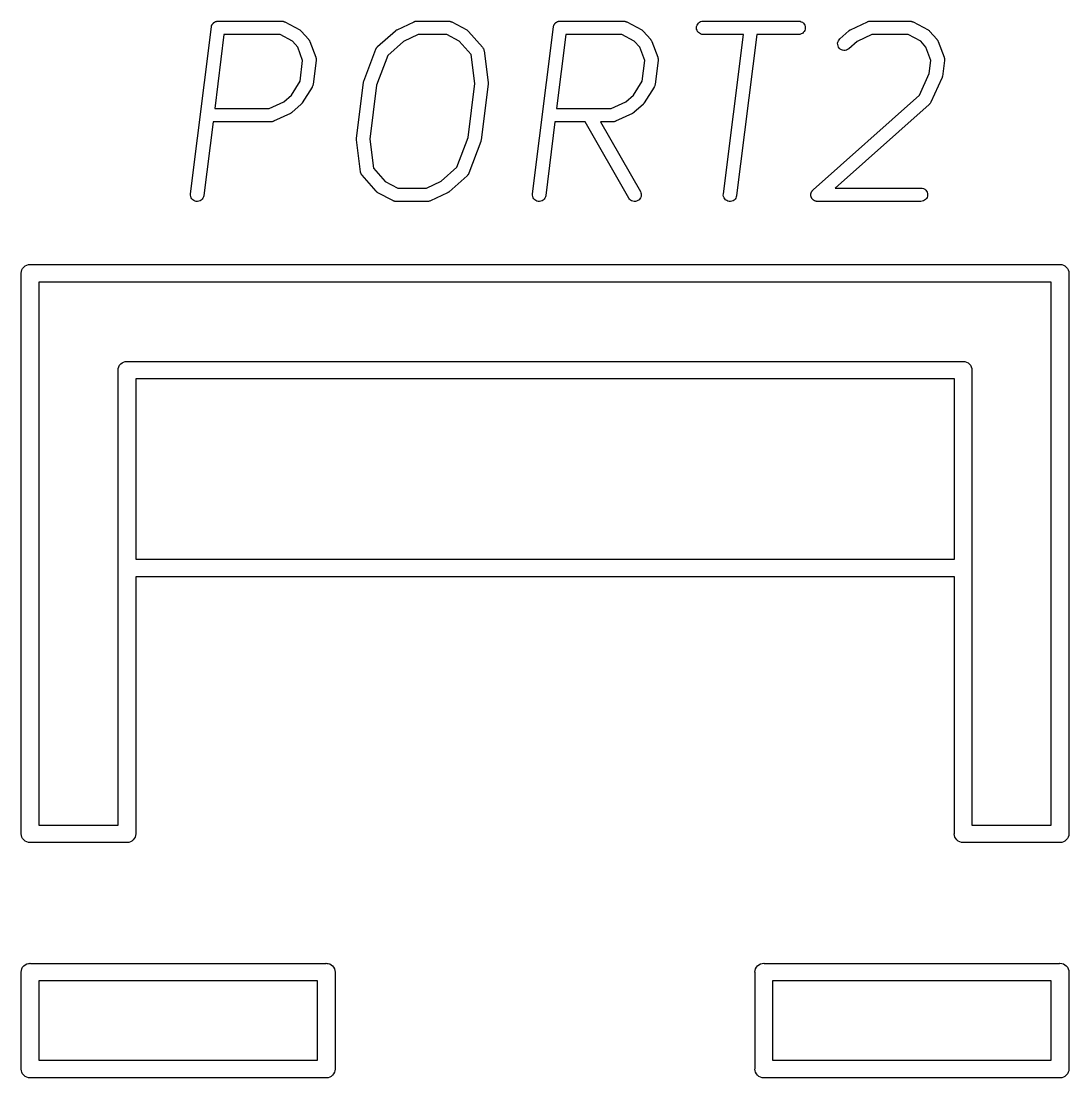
# Model space of a CAD drawing. Extents: x 122.2 to 176.2, y -122.3 to -87.7.
# Drawn here: x 130.18 to 137.75, y -104.27 to -96.63 of the extents above; entities that cross this region are included whole.
import ezdxf

# ---------------------------------------------------------------- set-up
doc = ezdxf.new("R2010")
doc.units = 0
doc.layers.add('BLACK', color=7, linetype='CONTINUOUS')

msp = doc.modelspace()

# ---------------------------------------------------------------- linework, layer by layer
at = {"layer": 'BLACK', "linetype": 'CONTINUOUS'}
for p, q in [((131.4, -97.8806), (131.551, -96.6741)), ((131.551, -96.6734), (131.552, -96.6719)), ((131.551, -96.6741), (131.551, -96.6734)), ((131.552, -96.6703), (131.553, -96.6673)), ((131.552, -96.6719), (131.552, -96.6703)), ((131.553, -96.6642), (131.554, -96.6628)), ((131.553, -96.6673), (131.553, -96.6642)), ((131.554, -96.6628), (131.555, -96.6613)), ((131.555, -96.6613), (131.556, -96.6585)), ((131.556, -96.6585), (131.557, -96.6557)), ((131.557, -96.6557), (131.558, -96.6544)), ((131.558, -96.6544), (131.559, -96.6531)), ((131.559, -96.6531), (131.561, -96.6506)), ((131.561, -96.6506), (131.563, -96.6481)), ((131.563, -96.6481), (131.564, -96.647)), ((131.564, -96.647), (131.565, -96.6458)), ((131.565, -96.6458), (131.568, -96.6438)), ((131.568, -96.6438), (131.57, -96.6416)), ((131.57, -96.6416), (131.571, -96.6408)), ((131.571, -96.6408), (131.572, -96.6398)), ((131.572, -96.6398), (131.575, -96.6384)), ((131.575, -96.6384), (131.578, -96.6367)), ((131.578, -96.6367), (131.579, -96.6362)), ((131.579, -96.6362), (131.581, -96.6354)), ((131.581, -96.6354), (131.584, -96.6345)), ((131.584, -96.6345), (131.587, -96.6334)), ((131.587, -96.6334), (131.588, -96.6332)), ((131.588, -96.6332), (131.59, -96.6327)), ((131.59, -96.6327), (131.593, -96.6324)), ((131.593, -96.6324), (131.596, -96.6319)), ((131.596, -96.6319), (131.598, -96.6319)), ((131.598, -96.6319), (131.599, -96.6318)), ((131.599, -96.6318), (132.059, -96.6318)), ((132.059, -96.6318), (132.061, -96.632)), ((132.059, -96.6318), (132.059, -96.6318)), ((132.061, -96.632), (132.063, -96.632)), ((132.063, -96.632), (132.066, -96.6325)), ((132.066, -96.6325), (132.069, -96.6328)), ((132.069, -96.6328), (132.071, -96.6335)), ((132.071, -96.6335), (132.073, -96.6339)), ((132.073, -96.6339), (132.075, -96.6349)), ((132.075, -96.6349), (132.078, -96.6357)), ((132.078, -96.6357), (132.08, -96.6367)), ((132.08, -96.6367), (132.081, -96.6375)), ((132.081, -96.6375), (132.189, -96.6949)), ((132.893, -96.6938), (133.015, -96.6364)), ((133.015, -96.6361), (133.016, -96.6358)), ((133.015, -96.6364), (133.015, -96.6361)), ((133.016, -96.6358), (133.017, -96.6354)), ((133.017, -96.6354), (133.021, -96.6343)), ((133.021, -96.6343), (133.024, -96.6331)), ((133.024, -96.6331), (133.025, -96.633)), ((133.025, -96.633), (133.026, -96.6327)), ((133.026, -96.6327), (133.03, -96.6323)), ((133.03, -96.6323), (133.034, -96.6318)), ((133.034, -96.6318), (133.035, -96.6319)), ((133.035, -96.6319), (133.035, -96.6318)), ((133.035, -96.6318), (133.265, -96.6318)), ((133.265, -96.6318), (133.266, -96.6318)), ((133.266, -96.6318), (133.268, -96.632)), ((133.268, -96.632), (133.27, -96.632)), ((133.27, -96.632), (133.273, -96.6325)), ((133.273, -96.6325), (133.275, -96.6328)), ((133.275, -96.6328), (133.277, -96.6335)), ((133.277, -96.6335), (133.279, -96.6339)), ((133.279, -96.6339), (133.282, -96.6349)), ((133.282, -96.6349), (133.284, -96.6357)), ((133.284, -96.6357), (133.286, -96.6367)), ((133.286, -96.6367), (133.288, -96.6375)), ((133.288, -96.6375), (133.396, -96.6949)), ((133.871, -97.8806), (134.022, -96.6741)), ((134.022, -96.6703), (134.023, -96.6673)), ((134.022, -96.6719), (134.022, -96.6703)), ((134.022, -96.6734), (134.022, -96.6719)), ((134.022, -96.6741), (134.022, -96.6734)), ((134.023, -96.6673), (134.024, -96.6642)), ((134.024, -96.6642), (134.025, -96.6628)), ((134.025, -96.6613), (134.027, -96.6585)), ((134.025, -96.6628), (134.025, -96.6613)), ((134.027, -96.6585), (134.028, -96.6557)), ((134.028, -96.6557), (134.029, -96.6544)), ((134.029, -96.6544), (134.03, -96.6531)), ((134.03, -96.6531), (134.032, -96.6506)), ((134.032, -96.6506), (134.033, -96.6481)), ((134.033, -96.6481), (134.035, -96.647)), ((134.035, -96.647), (134.036, -96.6458)), ((134.036, -96.6458), (134.038, -96.6438)), ((134.038, -96.6438), (134.04, -96.6416)), ((134.04, -96.6416), (134.042, -96.6408)), ((134.042, -96.6408), (134.043, -96.6398)), ((134.043, -96.6398), (134.046, -96.6384)), ((134.046, -96.6384), (134.048, -96.6367)), ((134.048, -96.6367), (134.05, -96.6362)), ((134.05, -96.6362), (134.051, -96.6354)), ((134.051, -96.6354), (134.054, -96.6345)), ((134.054, -96.6345), (134.057, -96.6334)), ((134.057, -96.6334), (134.059, -96.6332)), ((134.059, -96.6332), (134.06, -96.6327)), ((134.06, -96.6327), (134.063, -96.6324)), ((134.063, -96.6324), (134.066, -96.6319)), ((134.066, -96.6319), (134.068, -96.6319)), ((134.068, -96.6319), (134.07, -96.6318)), ((134.07, -96.6318), (134.529, -96.6318)), ((134.529, -96.6318), (134.53, -96.6318)), ((134.53, -96.6318), (134.532, -96.632)), ((134.532, -96.632), (134.534, -96.632)), ((134.534, -96.632), (134.537, -96.6325)), ((134.537, -96.6325), (134.539, -96.6328)), ((134.539, -96.6328), (134.541, -96.6335)), ((134.541, -96.6335), (134.543, -96.6339)), ((134.543, -96.6339), (134.546, -96.6349)), ((134.546, -96.6349), (134.548, -96.6357)), ((134.548, -96.6357), (134.55, -96.6367)), ((134.55, -96.6367), (134.552, -96.6375)), ((134.552, -96.6375), (134.66, -96.6949)), ((135.055, -96.6797), (135.056, -96.6703)), ((135.056, -96.6703), (135.059, -96.6613)), ((135.059, -96.6613), (135.064, -96.6531)), ((135.064, -96.6531), (135.07, -96.6458)), ((135.07, -96.6458), (135.077, -96.6398)), ((135.077, -96.6398), (135.085, -96.6354)), ((135.085, -96.6354), (135.094, -96.6327)), ((135.094, -96.6327), (135.104, -96.6318)), ((135.104, -96.6318), (135.793, -96.6318)), ((135.793, -96.6318), (135.794, -96.6318)), ((135.794, -96.6318), (135.803, -96.6328)), ((135.803, -96.6328), (135.812, -96.6357)), ((135.812, -96.6357), (135.82, -96.6402)), ((135.82, -96.6402), (135.828, -96.6463)), ((135.828, -96.6463), (135.833, -96.6536)), ((135.833, -96.6536), (135.838, -96.662)), ((135.838, -96.662), (135.841, -96.671)), ((135.841, -96.671), (135.841, -96.6804)), ((136.168, -96.6938), (136.29, -96.6364)), ((136.29, -96.6361), (136.291, -96.6358)), ((136.29, -96.6364), (136.29, -96.6361)), ((136.291, -96.6358), (136.292, -96.6354)), ((136.292, -96.6354), (136.296, -96.6343)), ((136.296, -96.6343), (136.299, -96.6331)), ((136.299, -96.6331), (136.3, -96.633)), ((136.3, -96.633), (136.301, -96.6327)), ((136.301, -96.6327), (136.305, -96.6323)), ((136.305, -96.6323), (136.309, -96.6318)), ((136.309, -96.6318), (136.309, -96.6319)), ((136.309, -96.6319), (136.31, -96.6318)), ((136.31, -96.6318), (136.597, -96.6318)), ((136.597, -96.6318), (136.598, -96.6318)), ((136.598, -96.6318), (136.6, -96.632)), ((136.6, -96.632), (136.602, -96.632)), ((136.602, -96.632), (136.605, -96.6325)), ((136.605, -96.6325), (136.607, -96.6328)), ((136.607, -96.6328), (136.609, -96.6335)), ((136.609, -96.6335), (136.611, -96.6339)), ((136.611, -96.6339), (136.614, -96.6349)), ((136.614, -96.6349), (136.616, -96.6357)), ((136.616, -96.6357), (136.618, -96.6367)), ((136.618, -96.6367), (136.62, -96.6375)), ((136.62, -96.6375), (136.728, -96.6949)), ((131.642, -96.7283), (131.575, -97.2638)), ((132.047, -96.7283), (131.642, -96.7283)), ((132.136, -96.7759), (132.047, -96.7283)), ((132.189, -96.6949), (132.19, -96.6952)), ((132.19, -96.6952), (132.193, -96.6973)), ((132.193, -96.6973), (132.196, -96.6993)), ((132.196, -96.6993), (132.197, -96.7)), ((132.197, -96.7), (132.198, -96.7006)), ((132.198, -96.7006), (132.2, -96.7032)), ((132.2, -96.7032), (132.203, -96.7057)), ((132.203, -96.7057), (132.253, -96.7632)), ((132.752, -96.8163), (132.881, -96.7014)), ((132.881, -96.7014), (132.882, -96.701)), ((132.882, -96.701), (132.883, -96.6999)), ((132.883, -96.6999), (132.885, -96.6987)), ((132.885, -96.6987), (132.887, -96.6972)), ((132.887, -96.6972), (132.889, -96.6956)), ((132.889, -96.6956), (132.891, -96.6948)), ((132.891, -96.6948), (132.893, -96.6938)), ((133.046, -96.7283), (132.94, -96.7782)), ((133.253, -96.7283), (133.046, -96.7283)), ((133.342, -96.7759), (133.253, -96.7283)), ((133.396, -96.6949), (133.396, -96.6952)), ((133.396, -96.6952), (133.399, -96.6973)), ((133.399, -96.6973), (133.402, -96.6993)), ((133.402, -96.6993), (133.403, -96.7)), ((133.403, -96.7), (133.404, -96.7006)), ((133.404, -96.7006), (133.407, -96.7032)), ((133.407, -96.7032), (133.409, -96.7057)), ((133.409, -96.7057), (133.51, -96.8206)), ((134.112, -96.7283), (134.045, -97.2638)), ((134.517, -96.7283), (134.112, -96.7283)), ((134.606, -96.7759), (134.517, -96.7283)), ((134.66, -96.6949), (134.66, -96.6952)), ((134.66, -96.6952), (134.663, -96.6973)), ((134.663, -96.6973), (134.666, -96.6993)), ((134.666, -96.6993), (134.667, -96.7)), ((134.667, -96.7), (134.668, -96.7006)), ((134.668, -96.7006), (134.671, -96.7032)), ((134.671, -96.7032), (134.673, -96.7057)), ((134.673, -96.7057), (134.723, -96.7632)), ((135.056, -96.6891), (135.055, -96.6797)), ((135.059, -96.6981), (135.056, -96.6891)), ((135.063, -96.7065), (135.059, -96.6981)), ((135.069, -96.7138), (135.063, -96.7065)), ((135.076, -96.7199), (135.069, -96.7138)), ((135.085, -96.7244), (135.076, -96.7199)), ((135.094, -96.7273), (135.085, -96.7244)), ((135.103, -96.7283), (135.094, -96.7273)), ((135.104, -96.7283), (135.103, -96.7283)), ((135.394, -96.7283), (135.104, -96.7283)), ((135.25, -97.8806), (135.394, -96.7283)), ((135.491, -96.7283), (135.345, -97.8925)), ((135.793, -96.7283), (135.491, -96.7283)), ((135.802, -96.7274), (135.793, -96.7283)), ((135.812, -96.7247), (135.802, -96.7274)), ((135.82, -96.7202), (135.812, -96.7247)), ((135.827, -96.7143), (135.82, -96.7202)), ((135.833, -96.707), (135.827, -96.7143)), ((135.838, -96.6987), (135.833, -96.707)), ((135.84, -96.6898), (135.838, -96.6987)), ((135.841, -96.6804), (135.84, -96.6898)), ((136.091, -96.7589), (136.156, -96.7014)), ((136.156, -96.7014), (136.157, -96.701)), ((136.157, -96.701), (136.158, -96.6999)), ((136.158, -96.6999), (136.159, -96.6987)), ((136.159, -96.6987), (136.162, -96.6972)), ((136.162, -96.6972), (136.164, -96.6956)), ((136.164, -96.6956), (136.166, -96.6948)), ((136.166, -96.6948), (136.168, -96.6938)), ((136.321, -96.7283), (136.215, -96.7782)), ((136.585, -96.7283), (136.321, -96.7283)), ((136.675, -96.7759), (136.585, -96.7283)), ((136.728, -96.6949), (136.728, -96.6952)), ((136.728, -96.6952), (136.731, -96.6973)), ((136.731, -96.6973), (136.735, -96.6993)), ((136.735, -96.6993), (136.735, -96.7)), ((136.735, -96.7), (136.736, -96.7006)), ((136.736, -96.7006), (136.739, -96.7032)), ((136.739, -96.7032), (136.741, -96.7057)), ((136.741, -96.7057), (136.792, -96.7632)), ((132.175, -96.8201), (132.136, -96.7759)), ((132.21, -96.9157), (132.175, -96.8201)), ((132.253, -96.7632), (132.253, -96.7637)), ((132.253, -96.7637), (132.256, -96.7667)), ((132.256, -96.7667), (132.258, -96.7696)), ((132.258, -96.7696), (132.258, -96.7705)), ((132.258, -96.7705), (132.259, -96.7714)), ((132.259, -96.7714), (132.26, -96.7747)), ((132.26, -96.7747), (132.262, -96.778)), ((132.262, -96.778), (132.305, -96.8929)), ((132.742, -96.8289), (132.743, -96.8264)), ((132.743, -96.8264), (132.745, -96.8249)), ((132.745, -96.8249), (132.746, -96.8232)), ((132.746, -96.8232), (132.747, -96.8212)), ((132.747, -96.8212), (132.749, -96.819)), ((132.749, -96.819), (132.751, -96.8178)), ((132.751, -96.8178), (132.752, -96.8163)), ((132.94, -96.7782), (132.825, -96.8805)), ((133.427, -96.8731), (133.342, -96.7759)), ((133.51, -96.8206), (133.51, -96.8209)), ((133.51, -96.8209), (133.51, -96.8209)), ((133.51, -96.8209), (133.51, -96.8209)), ((133.51, -96.8209), (133.51, -96.8211)), ((133.51, -96.8211), (133.513, -96.8249)), ((133.513, -96.8249), (133.515, -96.8286)), ((134.645, -96.8201), (134.606, -96.7759)), ((134.681, -96.9157), (134.645, -96.8201)), ((134.723, -96.7632), (134.724, -96.7637)), ((134.724, -96.7637), (134.726, -96.7667)), ((134.726, -96.7667), (134.728, -96.7696)), ((134.728, -96.7696), (134.729, -96.7705)), ((134.729, -96.7705), (134.729, -96.7714)), ((134.729, -96.7714), (134.731, -96.7747)), ((134.731, -96.7747), (134.732, -96.778)), ((134.732, -96.778), (134.775, -96.8929)), ((136.075, -96.7919), (136.077, -96.7827)), ((136.076, -96.8014), (136.075, -96.7919)), ((136.078, -96.8105), (136.076, -96.8014)), ((136.077, -96.7827), (136.08, -96.7738)), ((136.082, -96.8191), (136.078, -96.8105)), ((136.08, -96.7738), (136.085, -96.7658)), ((136.087, -96.8268), (136.082, -96.8191)), ((136.085, -96.7658), (136.091, -96.7589)), ((136.094, -96.8332), (136.087, -96.8268)), ((136.215, -96.7782), (136.156, -96.831)), ((136.713, -96.8201), (136.675, -96.7759)), ((136.749, -96.9157), (136.713, -96.8201)), ((136.792, -96.7632), (136.792, -96.7637)), ((136.792, -96.7637), (136.794, -96.7667)), ((136.794, -96.7667), (136.796, -96.7696)), ((136.796, -96.7696), (136.797, -96.7705)), ((136.797, -96.7705), (136.798, -96.7714)), ((136.798, -96.7714), (136.799, -96.7747)), ((136.799, -96.7747), (136.801, -96.778)), ((136.801, -96.778), (136.844, -96.8929)), ((132.305, -96.8929), (132.305, -96.8935)), ((132.305, -96.8935), (132.306, -96.8954)), ((132.306, -96.8954), (132.306, -96.8971)), ((132.306, -96.8971), (132.307, -96.8999)), ((132.307, -96.8999), (132.308, -96.9027)), ((132.308, -96.9027), (132.308, -96.9046)), ((132.653, -97.0653), (132.739, -96.8355)), ((132.739, -96.8348), (132.74, -96.8331)), ((132.739, -96.8355), (132.739, -96.8348)), ((132.74, -96.8331), (132.741, -96.8313)), ((132.741, -96.8313), (132.742, -96.8289)), ((132.825, -96.8805), (132.745, -97.0938)), ((133.454, -97.0822), (133.427, -96.8731)), ((133.515, -96.8286), (133.516, -96.8288)), ((133.516, -96.8288), (133.516, -96.8289)), ((133.516, -96.8289), (133.517, -96.833)), ((133.517, -96.833), (133.519, -96.8372)), ((133.519, -96.8372), (133.519, -96.8374)), ((133.519, -96.8374), (133.519, -96.8375)), ((133.519, -96.8375), (133.52, -96.8419)), ((133.52, -96.8419), (133.521, -96.8464)), ((133.521, -96.8464), (133.55, -97.0762)), ((134.775, -96.8929), (134.776, -96.8935)), ((134.776, -96.8935), (134.776, -96.8954)), ((134.776, -96.8954), (134.777, -96.8971)), ((134.777, -96.8971), (134.777, -96.8999)), ((134.777, -96.8999), (134.778, -96.9027)), ((134.778, -96.9027), (134.778, -96.9046)), ((136.102, -96.8382), (136.094, -96.8332)), ((136.111, -96.8415), (136.102, -96.8382)), ((136.12, -96.8431), (136.111, -96.8415)), ((136.13, -96.8428), (136.12, -96.8431)), ((136.139, -96.8407), (136.13, -96.8428)), ((136.147, -96.8369), (136.139, -96.8407)), ((136.155, -96.8315), (136.147, -96.8369)), ((136.156, -96.831), (136.155, -96.8315)), ((136.844, -96.8929), (136.844, -96.8935)), ((136.844, -96.8935), (136.844, -96.8954)), ((136.844, -96.8954), (136.845, -96.8971)), ((136.845, -96.8971), (136.846, -96.8999)), ((136.846, -96.8999), (136.846, -96.9027)), ((136.846, -96.9027), (136.846, -96.9046)), ((132.192, -97.0657), (132.21, -96.9157)), ((132.308, -96.9158), (132.286, -97.0882)), ((132.308, -96.9046), (132.308, -96.9064)), ((132.308, -96.9064), (132.308, -96.9093)), ((132.308, -96.9093), (132.308, -96.9121)), ((132.308, -96.9121), (132.308, -96.914)), ((132.308, -96.914), (132.308, -96.9158)), ((134.662, -97.0657), (134.681, -96.9157)), ((134.778, -96.9158), (134.757, -97.0882)), ((134.778, -96.9046), (134.778, -96.9064)), ((134.778, -96.9064), (134.778, -96.9093)), ((134.778, -96.9093), (134.778, -96.9121)), ((134.778, -96.9121), (134.778, -96.914)), ((134.778, -96.914), (134.778, -96.9158)), ((136.737, -97.0114), (136.749, -96.9157)), ((136.846, -96.9158), (136.832, -97.0307)), ((136.846, -96.9046), (136.847, -96.9064)), ((136.847, -96.9121), (136.846, -96.914)), ((136.846, -96.914), (136.846, -96.9158)), ((136.847, -96.9064), (136.847, -96.9093)), ((136.847, -96.9093), (136.847, -96.9121)), ((136.666, -97.1678), (136.737, -97.0114)), ((136.828, -97.0449), (136.749, -97.2172)), ((136.829, -97.0427), (136.828, -97.0449)), ((136.83, -97.0406), (136.829, -97.0427)), ((136.831, -97.036), (136.83, -97.0382)), ((136.83, -97.0382), (136.83, -97.0406)), ((136.832, -97.0314), (136.831, -97.0337)), ((136.831, -97.0337), (136.831, -97.036)), ((136.832, -97.0307), (136.832, -97.0314)), ((132.129, -97.1657), (132.192, -97.0657)), ((132.279, -97.1078), (132.207, -97.2227)), ((132.28, -97.1066), (132.279, -97.1072)), ((132.279, -97.1072), (132.279, -97.1078)), ((132.282, -97.1029), (132.28, -97.1066)), ((132.283, -97.0994), (132.282, -97.1029)), ((132.284, -97.0987), (132.283, -97.0994)), ((132.285, -97.0941), (132.284, -97.098)), ((132.284, -97.098), (132.284, -97.0987)), ((132.286, -97.0903), (132.285, -97.0941)), ((132.286, -97.0882), (132.286, -97.0889)), ((132.286, -97.0889), (132.286, -97.0896)), ((132.286, -97.0896), (132.286, -97.0903)), ((132.6, -97.4784), (132.65, -97.0762)), ((132.65, -97.0744), (132.651, -97.0704)), ((132.65, -97.075), (132.65, -97.0744)), ((132.65, -97.0756), (132.65, -97.075)), ((132.65, -97.0762), (132.65, -97.0756)), ((132.651, -97.0704), (132.652, -97.0664)), ((132.652, -97.0664), (132.653, -97.0659)), ((132.653, -97.0659), (132.653, -97.0653)), ((132.745, -97.0938), (132.696, -97.4844)), ((133.405, -97.4728), (133.454, -97.0822)), ((133.55, -97.0882), (133.5, -97.4904)), ((133.55, -97.0762), (133.55, -97.0769)), ((133.55, -97.0769), (133.55, -97.0778)), ((133.55, -97.0778), (133.55, -97.0788)), ((133.55, -97.0788), (133.55, -97.0826)), ((133.55, -97.0826), (133.55, -97.0863)), ((133.55, -97.0863), (133.55, -97.0872)), ((133.55, -97.0872), (133.55, -97.0882)), ((134.6, -97.1657), (134.662, -97.0657)), ((134.75, -97.1078), (134.678, -97.2227)), ((134.752, -97.103), (134.75, -97.1066)), ((134.75, -97.1066), (134.75, -97.1071)), ((134.75, -97.1071), (134.75, -97.1078)), ((134.754, -97.0994), (134.752, -97.103)), ((134.755, -97.0941), (134.754, -97.098)), ((134.754, -97.098), (134.754, -97.0987)), ((134.754, -97.0987), (134.754, -97.0994)), ((134.756, -97.0903), (134.755, -97.0941)), ((134.757, -97.0889), (134.756, -97.0896)), ((134.756, -97.0896), (134.756, -97.0903)), ((134.757, -97.0882), (134.757, -97.0889)), ((132.075, -97.2139), (132.129, -97.1657)), ((134.545, -97.2139), (134.6, -97.1657)), ((135.898, -97.8505), (136.666, -97.1678)), ((131.575, -97.2638), (131.969, -97.2638)), ((131.969, -97.2638), (132.075, -97.2139)), ((132.198, -97.2332), (132.134, -97.2906)), ((132.2, -97.2318), (132.198, -97.2332)), ((132.201, -97.2306), (132.2, -97.2318)), ((132.203, -97.2284), (132.201, -97.2306)), ((132.205, -97.2263), (132.203, -97.2284)), ((132.206, -97.2247), (132.205, -97.2263)), ((132.207, -97.2233), (132.206, -97.2247)), ((132.207, -97.2227), (132.207, -97.2233)), ((134.045, -97.2638), (134.439, -97.2638)), ((134.439, -97.2638), (134.545, -97.2139)), ((134.669, -97.2332), (134.604, -97.2906)), ((134.67, -97.2318), (134.669, -97.2332)), ((134.672, -97.2306), (134.67, -97.2318)), ((134.673, -97.2284), (134.672, -97.2306)), ((134.675, -97.2263), (134.673, -97.2284)), ((134.676, -97.2247), (134.675, -97.2263)), ((134.677, -97.2233), (134.676, -97.2247)), ((134.678, -97.2227), (134.677, -97.2233)), ((136.737, -97.2332), (136.056, -97.8383)), ((136.738, -97.2329), (136.737, -97.233)), ((136.737, -97.233), (136.737, -97.2332)), ((136.741, -97.2296), (136.738, -97.2329)), ((136.744, -97.2263), (136.741, -97.2296)), ((136.746, -97.2221), (136.744, -97.2259)), ((136.744, -97.2259), (136.744, -97.2261)), ((136.744, -97.2261), (136.744, -97.2263)), ((136.749, -97.2182), (136.746, -97.2221)), ((136.749, -97.2172), (136.749, -97.2178)), ((136.749, -97.2178), (136.749, -97.218)), ((136.749, -97.218), (136.749, -97.2182)), ((131.563, -97.3603), (131.496, -97.8925)), ((131.98, -97.3603), (131.563, -97.3603)), ((131.981, -97.3602), (131.98, -97.3603)), ((131.985, -97.3597), (131.981, -97.3603)), ((131.981, -97.3603), (131.981, -97.3602)), ((131.989, -97.3594), (131.985, -97.3597)), ((131.99, -97.3591), (131.989, -97.3594)), ((131.991, -97.359), (131.99, -97.3591)), ((131.994, -97.3578), (131.991, -97.359)), ((131.998, -97.3566), (131.994, -97.3578)), ((131.999, -97.3562), (131.998, -97.3566)), ((132, -97.356), (131.999, -97.3562)), ((132.122, -97.2982), (132, -97.3557)), ((132, -97.3557), (132, -97.356)), ((132.124, -97.2973), (132.122, -97.2982)), ((132.126, -97.2965), (132.124, -97.2973)), ((132.128, -97.2949), (132.126, -97.2965)), ((132.13, -97.2934), (132.128, -97.2949)), ((132.132, -97.2922), (132.13, -97.2934)), ((132.133, -97.2911), (132.132, -97.2922)), ((132.134, -97.2906), (132.133, -97.2911)), ((134.033, -97.3603), (133.967, -97.8925)), ((134.25, -97.3603), (134.033, -97.3603)), ((134.566, -97.9106), (134.25, -97.3603)), ((134.45, -97.3603), (134.361, -97.3603)), ((134.361, -97.3603), (134.65, -97.8625)), ((134.451, -97.3602), (134.45, -97.3603)), ((134.452, -97.3603), (134.451, -97.3602)), ((134.456, -97.3597), (134.452, -97.3603)), ((134.46, -97.3594), (134.456, -97.3597)), ((134.461, -97.359), (134.46, -97.3591)), ((134.46, -97.3591), (134.46, -97.3594)), ((134.465, -97.3578), (134.461, -97.359)), ((134.469, -97.3566), (134.465, -97.3578)), ((134.47, -97.356), (134.469, -97.3562)), ((134.469, -97.3562), (134.469, -97.3566)), ((134.471, -97.3557), (134.47, -97.356)), ((134.593, -97.2982), (134.471, -97.3557)), ((134.594, -97.2973), (134.593, -97.2982)), ((134.596, -97.2965), (134.594, -97.2973)), ((134.598, -97.2949), (134.596, -97.2965)), ((134.601, -97.2934), (134.598, -97.2949)), ((134.602, -97.2922), (134.601, -97.2934)), ((134.604, -97.2911), (134.602, -97.2922)), ((134.604, -97.2906), (134.604, -97.2911)), ((132.599, -97.4878), (132.6, -97.484)), ((132.6, -97.4887), (132.599, -97.4878)), ((132.6, -97.4793), (132.6, -97.4784)), ((132.6, -97.4803), (132.6, -97.4793)), ((132.6, -97.484), (132.6, -97.4803)), ((132.6, -97.4897), (132.6, -97.4887)), ((132.6, -97.4904), (132.6, -97.4897)), ((132.628, -97.7202), (132.6, -97.4904)), ((132.696, -97.4844), (132.722, -97.6935)), ((133.325, -97.6861), (133.405, -97.4728)), ((133.497, -97.5013), (133.411, -97.7311)), ((133.498, -97.5002), (133.497, -97.5007)), ((133.497, -97.5007), (133.497, -97.5013)), ((133.5, -97.4922), (133.498, -97.4962)), ((133.498, -97.4962), (133.498, -97.5002)), ((133.5, -97.4904), (133.5, -97.491)), ((133.5, -97.491), (133.5, -97.4916)), ((133.5, -97.4916), (133.5, -97.4922)), ((132.629, -97.7247), (132.628, -97.7202)), ((132.63, -97.7291), (132.629, -97.7247)), ((132.63, -97.7292), (132.63, -97.7291)), ((132.631, -97.7294), (132.63, -97.7292)), ((132.632, -97.7336), (132.631, -97.7294)), ((132.634, -97.7377), (132.632, -97.7336)), ((132.634, -97.7378), (132.634, -97.7377)), ((132.634, -97.738), (132.634, -97.7378)), ((132.637, -97.7418), (132.634, -97.738)), ((132.64, -97.7455), (132.637, -97.7418)), ((132.722, -97.6935), (132.807, -97.7907)), ((133.21, -97.7884), (133.325, -97.6861)), ((133.404, -97.7433), (133.402, -97.7454)), ((133.405, -97.7417), (133.404, -97.7433)), ((133.406, -97.7402), (133.405, -97.7417)), ((133.408, -97.7377), (133.406, -97.7402)), ((133.409, -97.7353), (133.408, -97.7377)), ((133.41, -97.7335), (133.409, -97.7353)), ((133.411, -97.7318), (133.41, -97.7335)), ((133.411, -97.7311), (133.411, -97.7318)), ((132.64, -97.7457), (132.64, -97.7455)), ((132.64, -97.746), (132.64, -97.7457)), ((132.64, -97.7457), (132.64, -97.7457)), ((132.64, -97.7457), (132.64, -97.7457)), ((132.741, -97.8609), (132.64, -97.746)), ((132.807, -97.7907), (132.897, -97.8383)), ((133.104, -97.8383), (133.21, -97.7884)), ((133.398, -97.7503), (133.269, -97.8652)), ((133.399, -97.7488), (133.398, -97.7503)), ((133.401, -97.7476), (133.399, -97.7488)), ((133.402, -97.7454), (133.401, -97.7476)), ((131.4, -97.89), (131.4, -97.8806)), ((131.402, -97.8993), (131.4, -97.89)), ((131.496, -97.8932), (131.494, -97.9024)), ((131.496, -97.8925), (131.496, -97.8932)), ((132.743, -97.8634), (132.741, -97.8609)), ((132.746, -97.866), (132.743, -97.8634)), ((132.747, -97.8666), (132.746, -97.866)), ((132.747, -97.8673), (132.747, -97.8666)), ((132.751, -97.8693), (132.747, -97.8673)), ((132.754, -97.8714), (132.751, -97.8693)), ((132.754, -97.8717), (132.754, -97.8714)), ((132.862, -97.9291), (132.754, -97.8717)), ((132.897, -97.8383), (133.104, -97.8383)), ((133.257, -97.8728), (133.135, -97.9302)), ((133.259, -97.8718), (133.257, -97.8728)), ((133.26, -97.871), (133.259, -97.8718)), ((133.263, -97.8694), (133.26, -97.871)), ((133.265, -97.8679), (133.263, -97.8694)), ((133.267, -97.8667), (133.265, -97.8679)), ((133.268, -97.8656), (133.267, -97.8667)), ((133.269, -97.8652), (133.268, -97.8656)), ((133.871, -97.89), (133.871, -97.8806)), ((133.872, -97.8993), (133.871, -97.89)), ((133.967, -97.8932), (133.964, -97.9024)), ((133.967, -97.8925), (133.967, -97.8932)), ((134.65, -97.8625), (134.65, -97.8631)), ((134.65, -97.8631), (134.654, -97.8717)), ((134.654, -97.8717), (134.656, -97.8809)), ((134.656, -97.8903), (134.655, -97.8996)), ((134.656, -97.8809), (134.656, -97.8903)), ((135.249, -97.89), (135.25, -97.8806)), ((135.251, -97.8993), (135.249, -97.89)), ((135.345, -97.8932), (135.343, -97.9024)), ((135.345, -97.8925), (135.345, -97.8932)), ((135.881, -97.8835), (135.882, -97.8802)), ((135.881, -97.8849), (135.881, -97.8835)), ((135.881, -97.8862), (135.881, -97.8849)), ((135.882, -97.8896), (135.881, -97.8862)), ((135.882, -97.8768), (135.883, -97.8756)), ((135.882, -97.8802), (135.882, -97.8768)), ((135.882, -97.893), (135.882, -97.8896)), ((135.882, -97.8943), (135.882, -97.893)), ((135.882, -97.8956), (135.882, -97.8943)), ((135.883, -97.8988), (135.882, -97.8956)), ((135.883, -97.8742), (135.884, -97.8711)), ((135.883, -97.8756), (135.883, -97.8742)), ((135.884, -97.8711), (135.885, -97.8678)), ((135.885, -97.8678), (135.886, -97.8667)), ((135.886, -97.8654), (135.888, -97.8625)), ((135.886, -97.8667), (135.886, -97.8654)), ((135.888, -97.8625), (135.89, -97.8596)), ((135.89, -97.8585), (135.891, -97.8574)), ((135.89, -97.8596), (135.89, -97.8585)), ((135.891, -97.8574), (135.893, -97.8549)), ((135.893, -97.8549), (135.896, -97.8523)), ((135.896, -97.8523), (135.897, -97.8515)), ((135.897, -97.8515), (135.898, -97.8505)), ((136.056, -97.8383), (136.676, -97.8383)), ((136.676, -97.8383), (136.677, -97.8383)), ((136.677, -97.8383), (136.686, -97.8393)), ((136.686, -97.8393), (136.695, -97.8422)), ((136.695, -97.8422), (136.704, -97.8467)), ((136.704, -97.8467), (136.711, -97.8528)), ((136.711, -97.8528), (136.717, -97.8601)), ((136.717, -97.8601), (136.721, -97.8685)), ((136.721, -97.8685), (136.724, -97.8775)), ((136.724, -97.8775), (136.725, -97.8869)), ((136.725, -97.8869), (136.724, -97.8963)), ((131.405, -97.9081), (131.402, -97.8993)), ((131.41, -97.916), (131.405, -97.9081)), ((131.417, -97.9229), (131.41, -97.916)), ((131.424, -97.9284), (131.417, -97.9229)), ((131.433, -97.9323), (131.424, -97.9284)), ((131.442, -97.9344), (131.433, -97.9323)), ((131.451, -97.9347), (131.442, -97.9344)), ((131.461, -97.9332), (131.451, -97.9347)), ((131.469, -97.9299), (131.461, -97.9332)), ((131.478, -97.9249), (131.469, -97.9299)), ((131.484, -97.9185), (131.478, -97.9249)), ((131.49, -97.9109), (131.484, -97.9185)), ((131.494, -97.9024), (131.49, -97.9109)), ((132.864, -97.9299), (132.862, -97.9291)), ((132.866, -97.9309), (132.864, -97.9299)), ((132.868, -97.9317), (132.866, -97.9309)), ((132.871, -97.9327), (132.868, -97.9317)), ((132.873, -97.9331), (132.871, -97.9327)), ((132.875, -97.9338), (132.873, -97.9331)), ((132.877, -97.934), (132.875, -97.9338)), ((132.88, -97.9346), (132.877, -97.934)), ((132.882, -97.9346), (132.88, -97.9346)), ((132.884, -97.9348), (132.882, -97.9346)), ((132.885, -97.9348), (132.884, -97.9348)), ((133.114, -97.9348), (132.885, -97.9348)), ((133.115, -97.9347), (133.114, -97.9348)), ((133.116, -97.9348), (133.115, -97.9347)), ((133.12, -97.9343), (133.116, -97.9348)), ((133.124, -97.9339), (133.12, -97.9343)), ((133.125, -97.9336), (133.124, -97.9339)), ((133.129, -97.9323), (133.125, -97.9335)), ((133.125, -97.9335), (133.125, -97.9336)), ((133.133, -97.9312), (133.129, -97.9323)), ((133.134, -97.9308), (133.133, -97.9312)), ((133.135, -97.9302), (133.134, -97.9305)), ((133.134, -97.9305), (133.134, -97.9308)), ((133.876, -97.9081), (133.872, -97.8993)), ((133.881, -97.916), (133.876, -97.9081)), ((133.887, -97.9229), (133.881, -97.916)), ((133.895, -97.9284), (133.887, -97.9229)), ((133.903, -97.9323), (133.895, -97.9284)), ((133.912, -97.9344), (133.903, -97.9323)), ((133.922, -97.9347), (133.912, -97.9344)), ((133.931, -97.9332), (133.922, -97.9347)), ((133.94, -97.9299), (133.931, -97.9332)), ((133.948, -97.9249), (133.94, -97.9299)), ((133.955, -97.9185), (133.948, -97.9249)), ((133.96, -97.9109), (133.955, -97.9185)), ((133.964, -97.9024), (133.96, -97.9109)), ((134.572, -97.9183), (134.566, -97.9106)), ((134.579, -97.9247), (134.572, -97.9183)), ((134.587, -97.9297), (134.579, -97.9247)), ((134.595, -97.9331), (134.587, -97.9297)), ((134.605, -97.9347), (134.595, -97.9331)), ((134.614, -97.9344), (134.605, -97.9347)), ((134.623, -97.9324), (134.614, -97.9344)), ((134.632, -97.9286), (134.623, -97.9324)), ((134.64, -97.9231), (134.632, -97.9286)), ((134.646, -97.9163), (134.64, -97.9231)), ((134.651, -97.9084), (134.646, -97.9163)), ((134.655, -97.8996), (134.651, -97.9084)), ((135.254, -97.9081), (135.251, -97.8993)), ((135.259, -97.916), (135.254, -97.9081)), ((135.266, -97.9229), (135.259, -97.916)), ((135.274, -97.9284), (135.266, -97.9229)), ((135.282, -97.9323), (135.274, -97.9284)), ((135.291, -97.9344), (135.282, -97.9323)), ((135.301, -97.9347), (135.291, -97.9344)), ((135.31, -97.9332), (135.301, -97.9347)), ((135.319, -97.9299), (135.31, -97.9332)), ((135.327, -97.9249), (135.319, -97.9299)), ((135.334, -97.9185), (135.327, -97.9249)), ((135.339, -97.9109), (135.334, -97.9185)), ((135.343, -97.9024), (135.339, -97.9109)), ((135.884, -97.9021), (135.883, -97.8988)), ((135.884, -97.9033), (135.884, -97.9021)), ((135.885, -97.9046), (135.884, -97.9033)), ((135.886, -97.9076), (135.885, -97.9046)), ((135.888, -97.9107), (135.886, -97.9076)), ((135.889, -97.9118), (135.888, -97.9107)), ((135.889, -97.913), (135.889, -97.9118)), ((135.891, -97.9156), (135.889, -97.913)), ((135.893, -97.9184), (135.891, -97.9156)), ((135.894, -97.9193), (135.893, -97.9184)), ((135.895, -97.9203), (135.894, -97.9193)), ((135.898, -97.9225), (135.895, -97.9203)), ((135.9, -97.9248), (135.898, -97.9225)), ((135.901, -97.9255), (135.9, -97.9248)), ((135.902, -97.9264), (135.901, -97.9255)), ((135.905, -97.928), (135.902, -97.9264)), ((135.908, -97.9298), (135.905, -97.928)), ((135.909, -97.9303), (135.908, -97.9298)), ((135.911, -97.9309), (135.909, -97.9303)), ((135.914, -97.9319), (135.911, -97.9309)), ((135.917, -97.9331), (135.914, -97.9319)), ((135.918, -97.9333), (135.917, -97.9331)), ((135.92, -97.9338), (135.918, -97.9333)), ((135.923, -97.9341), (135.92, -97.9338)), ((135.926, -97.9347), (135.923, -97.9341)), ((135.928, -97.9347), (135.926, -97.9347)), ((135.929, -97.9348), (135.928, -97.9347)), ((135.93, -97.9348), (135.929, -97.9348)), ((136.676, -97.9348), (135.93, -97.9348)), ((136.686, -97.9339), (136.676, -97.9348)), ((136.695, -97.9312), (136.686, -97.9339)), ((136.703, -97.9267), (136.695, -97.9312)), ((136.71, -97.9208), (136.703, -97.9267)), ((136.716, -97.9135), (136.71, -97.9208)), ((136.721, -97.9052), (136.716, -97.9135)), ((136.724, -97.8963), (136.721, -97.9052)), ((130.179, -98.4416), (130.182, -98.4296)), ((130.182, -98.4296), (130.188, -98.4186)), ((130.188, -98.4186), (130.196, -98.4089)), ((130.196, -98.4089), (130.206, -98.4009)), ((130.206, -98.4009), (130.217, -98.395)), ((130.217, -98.395), (130.229, -98.3914)), ((130.229, -98.3914), (130.238, -98.3905)), ((130.238, -98.3905), (130.241, -98.3902)), ((130.241, -98.3902), (130.244, -98.3905)), ((130.244, -98.3905), (137.678, -98.3905)), ((137.678, -98.3905), (137.681, -98.3902)), ((137.681, -98.3902), (137.684, -98.3905)), ((137.684, -98.3905), (137.694, -98.3914)), ((137.694, -98.3914), (137.706, -98.395)), ((137.706, -98.395), (137.717, -98.4009)), ((137.717, -98.4009), (137.726, -98.4089)), ((137.726, -98.4089), (137.734, -98.4186)), ((137.734, -98.4186), (137.74, -98.4296)), ((137.74, -98.4296), (137.744, -98.4416)), ((130.177, -98.454), (130.179, -98.4416)), ((130.178, -98.4571), (130.177, -98.454)), ((130.178, -102.501), (130.178, -98.4571)), ((137.744, -98.4416), (137.745, -98.454)), ((137.745, -98.454), (137.745, -98.4571)), ((137.745, -98.4571), (137.745, -102.501)), ((130.305, -98.5175), (130.305, -102.441)), ((137.618, -98.5175), (130.305, -98.5175)), ((137.618, -102.441), (137.618, -98.5175)), ((130.888, -99.1186), (130.896, -99.1089)), ((130.896, -99.1089), (130.906, -99.1009)), ((130.906, -99.1009), (130.917, -99.0951)), ((130.917, -99.0951), (130.929, -99.0914)), ((130.929, -99.0914), (130.938, -99.0905)), ((130.938, -99.0905), (130.941, -99.0902)), ((130.941, -99.0902), (130.944, -99.0905)), ((130.944, -99.0905), (136.978, -99.0905)), ((136.978, -99.0905), (136.981, -99.0902)), ((136.981, -99.0902), (136.984, -99.0905)), ((136.984, -99.0905), (136.994, -99.0914)), ((136.994, -99.0914), (137.006, -99.0951)), ((137.006, -99.0951), (137.017, -99.1009)), ((137.017, -99.1009), (137.026, -99.1089)), ((137.026, -99.1089), (137.034, -99.1186)), ((130.877, -99.154), (130.879, -99.1416)), ((130.878, -99.1571), (130.877, -99.154)), ((130.878, -100.581), (130.878, -99.1571)), ((130.879, -99.1416), (130.882, -99.1296)), ((130.882, -99.1296), (130.888, -99.1186)), ((137.034, -99.1186), (137.04, -99.1296)), ((137.04, -99.1296), (137.044, -99.1416)), ((137.044, -99.1416), (137.045, -99.154)), ((137.045, -99.154), (137.045, -99.1571)), ((137.045, -99.1571), (137.045, -100.581)), ((131.005, -99.2175), (131.005, -100.52)), ((136.918, -99.2175), (131.005, -99.2175)), ((136.918, -100.52), (136.918, -99.2175)), ((131.005, -100.52), (136.918, -100.52)), ((130.877, -100.584), (130.878, -100.581)), ((130.878, -100.587), (130.877, -100.584)), ((130.878, -102.441), (130.878, -100.587)), ((137.045, -100.581), (137.045, -100.584)), ((137.045, -100.584), (137.045, -100.587)), ((137.045, -100.587), (137.045, -102.441)), ((136.918, -100.647), (131.005, -100.647)), ((131.005, -100.647), (131.005, -102.501)), ((136.918, -102.501), (136.918, -100.647)), ((130.305, -102.441), (130.878, -102.441)), ((137.045, -102.441), (137.618, -102.441)), ((130.177, -102.504), (130.178, -102.501)), ((130.179, -102.516), (130.177, -102.504)), ((130.182, -102.528), (130.179, -102.516)), ((130.188, -102.539), (130.182, -102.528)), ((130.196, -102.549), (130.188, -102.539)), ((130.206, -102.557), (130.196, -102.549)), ((130.986, -102.549), (130.977, -102.557)), ((130.994, -102.539), (130.986, -102.549)), ((131, -102.528), (130.994, -102.539)), ((131.004, -102.516), (131, -102.528)), ((131.005, -102.504), (131.004, -102.516)), ((131.005, -102.501), (131.005, -102.504)), ((136.917, -102.504), (136.918, -102.501)), ((136.919, -102.516), (136.917, -102.504)), ((136.922, -102.528), (136.919, -102.516)), ((136.928, -102.539), (136.922, -102.528)), ((136.936, -102.549), (136.928, -102.539)), ((136.946, -102.557), (136.936, -102.549)), ((137.726, -102.549), (137.717, -102.557)), ((137.734, -102.539), (137.726, -102.549)), ((137.74, -102.528), (137.734, -102.539)), ((137.744, -102.516), (137.74, -102.528)), ((137.745, -102.504), (137.744, -102.516)), ((137.745, -102.501), (137.745, -102.504)), ((130.217, -102.563), (130.206, -102.557)), ((130.229, -102.567), (130.217, -102.563)), ((130.241, -102.568), (130.229, -102.567)), ((130.244, -102.567), (130.241, -102.568)), ((130.938, -102.567), (130.244, -102.567)), ((130.941, -102.568), (130.938, -102.567)), ((130.944, -102.567), (130.941, -102.568)), ((130.954, -102.567), (130.944, -102.567)), ((130.966, -102.563), (130.954, -102.567)), ((130.977, -102.557), (130.966, -102.563)), ((136.957, -102.563), (136.946, -102.557)), ((136.969, -102.567), (136.957, -102.563)), ((136.978, -102.567), (136.969, -102.567)), ((136.981, -102.568), (136.978, -102.567)), ((136.984, -102.567), (136.981, -102.568)), ((137.678, -102.567), (136.984, -102.567)), ((137.681, -102.568), (137.678, -102.567)), ((137.684, -102.567), (137.681, -102.568)), ((137.694, -102.567), (137.684, -102.567)), ((137.706, -102.563), (137.694, -102.567)), ((137.717, -102.557), (137.706, -102.563)), ((130.182, -103.48), (130.188, -103.469)), ((130.188, -103.469), (130.196, -103.459)), ((130.196, -103.459), (130.206, -103.451)), ((130.206, -103.451), (130.217, -103.445)), ((130.217, -103.445), (130.229, -103.441)), ((130.229, -103.441), (130.238, -103.441)), ((130.238, -103.441), (130.241, -103.44)), ((130.241, -103.44), (130.244, -103.441)), ((130.244, -103.441), (132.378, -103.441)), ((132.378, -103.441), (132.381, -103.44)), ((132.381, -103.44), (132.384, -103.441)), ((132.384, -103.441), (132.394, -103.441)), ((132.394, -103.441), (132.406, -103.445)), ((132.406, -103.445), (132.417, -103.451)), ((132.417, -103.451), (132.426, -103.459)), ((132.426, -103.459), (132.434, -103.469)), ((132.434, -103.469), (132.44, -103.48)), ((135.482, -103.48), (135.488, -103.469)), ((135.488, -103.469), (135.496, -103.459)), ((135.496, -103.459), (135.506, -103.451)), ((135.506, -103.451), (135.517, -103.445)), ((135.517, -103.445), (135.529, -103.441)), ((135.529, -103.441), (135.541, -103.44)), ((135.541, -103.44), (135.544, -103.441)), ((135.544, -103.441), (137.678, -103.441)), ((137.678, -103.441), (137.681, -103.44)), ((137.681, -103.44), (137.694, -103.441)), ((137.694, -103.441), (137.706, -103.445)), ((137.706, -103.445), (137.717, -103.451)), ((137.717, -103.451), (137.726, -103.459)), ((137.726, -103.459), (137.734, -103.469)), ((137.734, -103.469), (137.74, -103.48)), ((130.177, -103.504), (130.179, -103.492)), ((130.178, -103.507), (130.177, -103.504)), ((130.178, -104.201), (130.178, -103.507)), ((130.179, -103.492), (130.182, -103.48)), ((132.44, -103.48), (132.444, -103.492)), ((132.444, -103.492), (132.445, -103.504)), ((132.445, -103.504), (132.445, -103.507)), ((132.445, -103.507), (132.445, -104.201)), ((135.477, -103.504), (135.479, -103.492)), ((135.478, -103.507), (135.477, -103.504)), ((135.478, -104.201), (135.478, -103.507)), ((135.479, -103.492), (135.482, -103.48)), ((137.74, -103.48), (137.744, -103.492)), ((137.744, -103.492), (137.745, -103.504)), ((137.745, -103.504), (137.745, -103.507)), ((137.745, -103.507), (137.745, -104.201)), ((130.305, -103.567), (130.305, -104.14)), ((132.318, -103.567), (130.305, -103.567)), ((132.318, -104.14), (132.318, -103.567)), ((135.605, -103.567), (135.605, -104.14)), ((137.618, -103.567), (135.605, -103.567)), ((137.618, -104.14), (137.618, -103.567)), ((130.305, -104.14), (132.318, -104.14)), ((135.605, -104.14), (137.618, -104.14)), ((130.177, -104.204), (130.178, -104.201)), ((130.179, -104.216), (130.177, -104.204)), ((130.182, -104.228), (130.179, -104.216)), ((130.188, -104.239), (130.182, -104.228)), ((132.44, -104.228), (132.434, -104.239)), ((132.444, -104.216), (132.44, -104.228)), ((132.445, -104.204), (132.444, -104.216)), ((132.445, -104.201), (132.445, -104.204)), ((135.477, -104.204), (135.478, -104.201)), ((135.479, -104.216), (135.477, -104.204)), ((135.482, -104.228), (135.479, -104.216)), ((135.488, -104.239), (135.482, -104.228)), ((137.74, -104.228), (137.734, -104.239)), ((137.744, -104.216), (137.74, -104.228)), ((137.745, -104.204), (137.744, -104.216)), ((137.745, -104.201), (137.745, -104.204)), ((130.196, -104.249), (130.188, -104.239)), ((130.206, -104.257), (130.196, -104.249)), ((130.217, -104.263), (130.206, -104.257)), ((130.229, -104.267), (130.217, -104.263)), ((130.241, -104.268), (130.229, -104.267)), ((130.244, -104.267), (130.241, -104.268)), ((132.378, -104.267), (130.244, -104.267)), ((132.381, -104.268), (132.378, -104.267)), ((132.384, -104.267), (132.381, -104.268)), ((132.394, -104.267), (132.384, -104.267)), ((132.406, -104.263), (132.394, -104.267)), ((132.417, -104.257), (132.406, -104.263)), ((132.426, -104.249), (132.417, -104.257)), ((132.434, -104.239), (132.426, -104.249)), ((135.496, -104.249), (135.488, -104.239)), ((135.506, -104.257), (135.496, -104.249)), ((135.517, -104.263), (135.506, -104.257)), ((135.529, -104.267), (135.517, -104.263)), ((135.538, -104.267), (135.529, -104.267)), ((135.541, -104.268), (135.538, -104.267)), ((135.544, -104.267), (135.541, -104.268)), ((137.678, -104.267), (135.544, -104.267)), ((137.681, -104.268), (137.678, -104.267)), ((137.684, -104.267), (137.681, -104.268)), ((137.694, -104.267), (137.684, -104.267)), ((137.706, -104.263), (137.694, -104.267)), ((137.717, -104.257), (137.706, -104.263)), ((137.726, -104.249), (137.717, -104.257)), ((137.734, -104.239), (137.726, -104.249))]:
    msp.add_line(p, q, dxfattribs=at)

doc.saveas('drawing.dxf')
